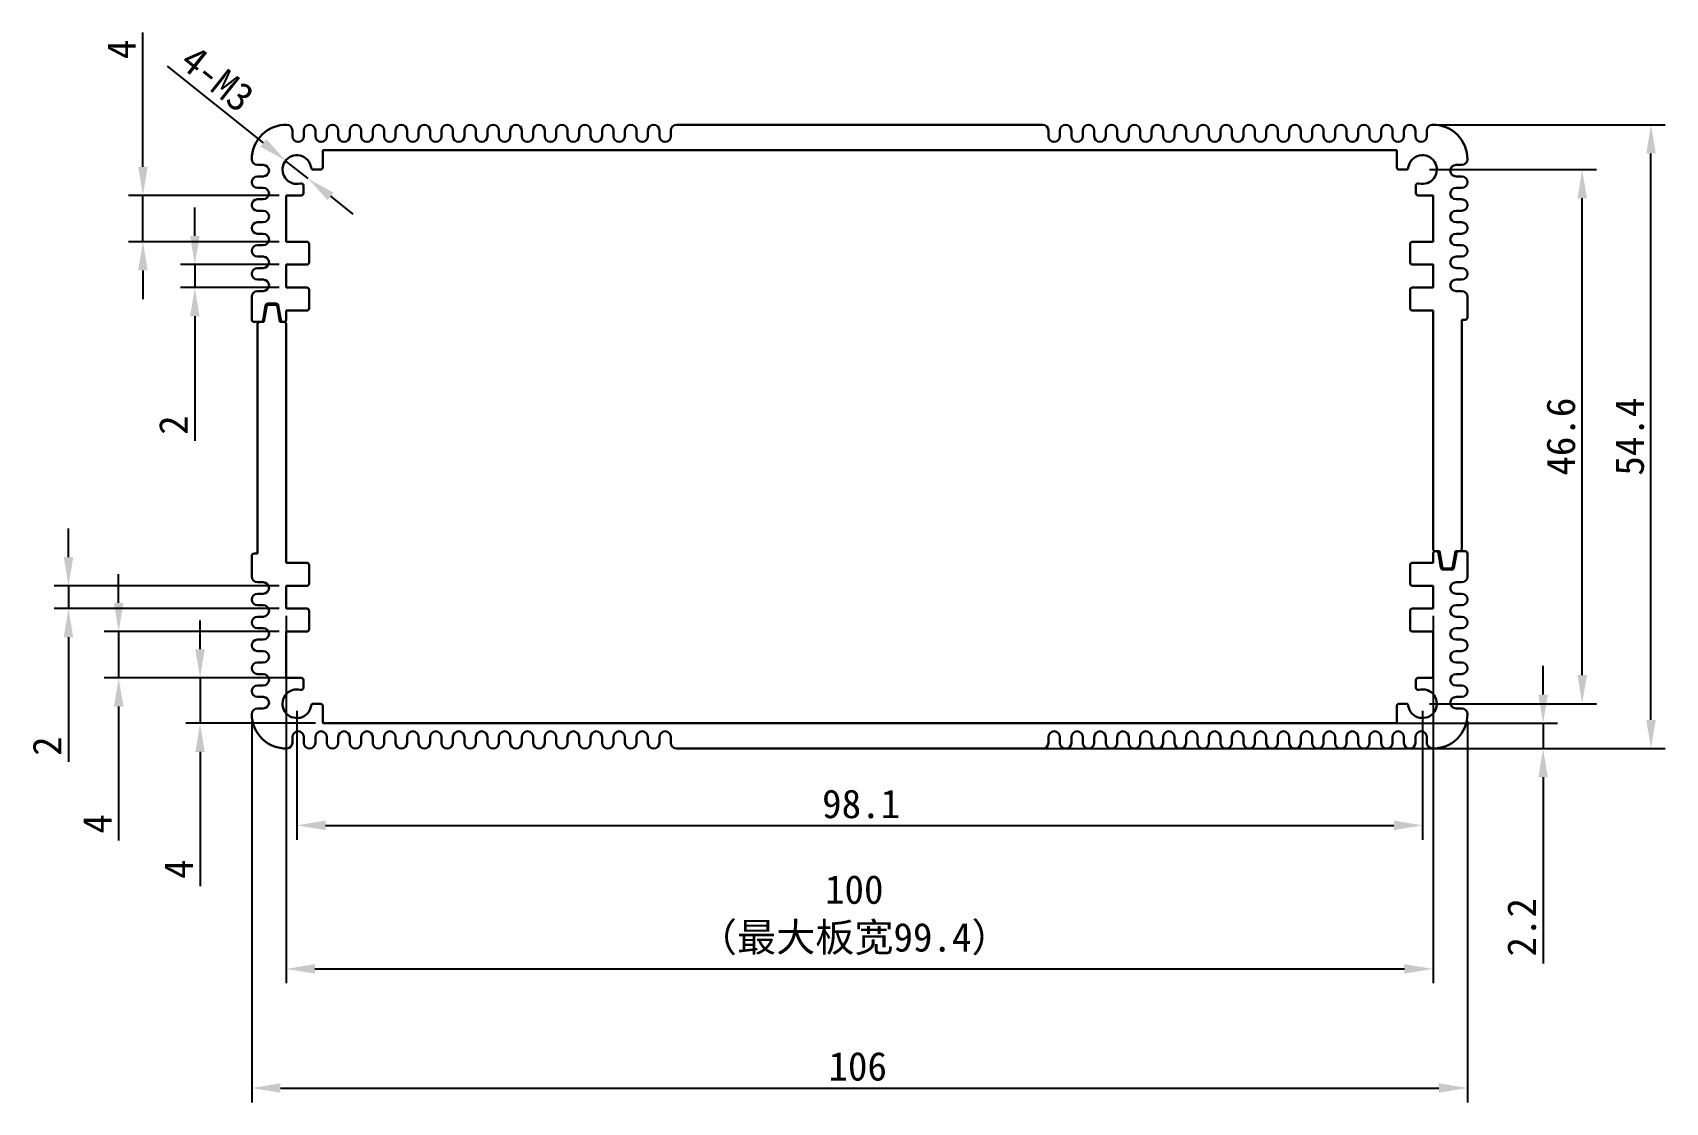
# Model space of a CAD drawing. Header units: millimetres. Extents: x 15 to 157, y 21 to 114.
import ezdxf

# ---------------------------------------------------------------- set-up
doc = ezdxf.new("R2010")
doc.units = ezdxf.units.MM
doc.header["$PDSIZE"] = -1
doc.layers.add('文字层', color=30, linetype='Continuous', lineweight=15)
doc.layers.add('细实线层', color=7, linetype='Continuous')
doc.styles.get("Standard").update_dxf_attribs({"font": 'simhei.ttf'})
doc.dimstyles.new('ISO-25', dxfattribs={"dimtxt": 2.5, "dimasz": 2.5, "dimexe": 1.25, "dimexo": 0.625, "dimtad": 1, "dimdec": 1, "dimdsep": 46, "dimtxsty": 'Standard', "dimcen": 2.5, "dimadec": 0, "dimazin": 0, "dimtfac": 1, "dimtdec": 1, "dimtmove": 0, "dimatfit": 3, "dimfxl": 1, "dimarcsym": 0})

# ---------------------------------------------------------------- blocks, each defined once
blk = doc.blocks.new('_D')
at = {"layer": 'Defpoints', "color": 0, "transparency": 16777216}
for p in [(37.83, 55.78), (135.98, 55.78), (135.98, 45.17)]:
    blk.add_point(p, dxfattribs=at)
at = {"layer": '细实线层', "color": 0, "lineweight": -2, "transparency": 16777216}
for p, q in [((37.83, 55.15), (37.83, 43.92)), ((135.98, 55.15), (135.98, 43.92)), ((40.33, 45.17), (133.48, 45.17))]:
    blk.add_line(p, q, dxfattribs=at)
at = {"layer": '细实线层', "color": 0, "transparency": 16777216}
for points in [[(40.33, 45.59), (40.33, 44.75), (37.83, 45.17)], [(133.48, 45.59), (133.48, 44.75), (135.98, 45.17)]]:
    blk.add_solid(points, dxfattribs=at)
at = {"layer": '细实线层', "color": 0, "transparency": 16777216, "insert": (87.03, 48.3), "char_height": 2.5, "attachment_point": 2}
blk.add_mtext('98.1', dxfattribs=at)
blk = doc.blocks.new('_D_1')
at = {"layer": 'Defpoints', "color": 0, "transparency": 16777216}
for p in [(135.98, 102.36), (149.9, 102.36), (135.98, 55.78)]:
    blk.add_point(p, dxfattribs=at)
at = {"layer": '细实线层', "color": 0, "lineweight": -2, "transparency": 16777216}
for p, q in [((136.6, 102.36), (151.15, 102.36)), ((149.9, 58.28), (149.9, 99.86)), ((136.6, 55.78), (151.15, 55.78))]:
    blk.add_line(p, q, dxfattribs=at)
at = {"layer": '细实线层', "color": 0, "transparency": 16777216}
for points in [[(149.49, 99.86), (150.32, 99.86), (149.9, 102.36)], [(149.49, 58.28), (150.32, 58.28), (149.9, 55.78)]]:
    blk.add_solid(points, dxfattribs=at)
at = {"layer": '细实线层', "color": 0, "transparency": 16777216, "insert": (146.78, 79.07), "char_height": 2.5, "attachment_point": 2, "rotation": 90}
blk.add_mtext('46.6', dxfattribs=at)
blk = doc.blocks.new('_D_2')
at = {"layer": 'Defpoints', "color": 0, "transparency": 16777216}
for p in [(33.9, 54.87), (139.9, 54.87), (139.9, 22.26)]:
    blk.add_point(p, dxfattribs=at)
at = {"layer": '细实线层', "color": 0, "lineweight": -2, "transparency": 16777216}
for p, q in [((33.9, 54.25), (33.9, 21.01)), ((139.9, 54.25), (139.9, 21.01)), ((36.4, 22.26), (137.4, 22.26))]:
    blk.add_line(p, q, dxfattribs=at)
at = {"layer": '细实线层', "color": 0, "transparency": 16777216}
for points in [[(36.4, 22.68), (36.4, 21.85), (33.9, 22.26)], [(137.4, 22.68), (137.4, 21.85), (139.9, 22.26)]]:
    blk.add_solid(points, dxfattribs=at)
at = {"layer": '细实线层', "color": 0, "transparency": 16777216, "insert": (86.73, 25.41), "char_height": 2.5, "attachment_point": 2}
blk.add_mtext('106', dxfattribs=at)
blk = doc.blocks.new('_D_3')
at = {"layer": 'Defpoints', "color": 0, "transparency": 16777216}
for p in [(136.84, 106.27), (155.9, 106.27), (136.84, 51.87)]:
    blk.add_point(p, dxfattribs=at)
at = {"layer": '细实线层', "color": 0, "lineweight": -2, "transparency": 16777216}
for p, q in [((137.46, 106.27), (157.15, 106.27)), ((155.9, 54.37), (155.9, 103.77)), ((137.46, 51.87), (157.15, 51.87))]:
    blk.add_line(p, q, dxfattribs=at)
at = {"layer": '细实线层', "color": 0, "transparency": 16777216}
for points in [[(155.49, 103.77), (156.32, 103.77), (155.9, 106.27)], [(155.49, 54.37), (156.32, 54.37), (155.9, 51.87)]]:
    blk.add_solid(points, dxfattribs=at)
at = {"layer": '细实线层', "color": 0, "transparency": 16777216, "insert": (152.78, 79.07), "char_height": 2.5, "attachment_point": 2, "rotation": 90}
blk.add_mtext('54.4', dxfattribs=at)
blk = doc.blocks.new('_D_4')
at = {"layer": 'Defpoints', "color": 0, "transparency": 16777216}
for p in [(36.85, 103.14), (38.81, 101.58)]:
    blk.add_point(p, dxfattribs=at)
at = {"layer": '细实线层', "color": 0, "lineweight": -2, "transparency": 16777216}
for p, q in [((26.52, 111.38), (34.9, 104.7)), ((38.81, 101.58), (36.85, 103.14)), ((40.76, 100.03), (42.72, 98.47))]:
    blk.add_line(p, q, dxfattribs=at)
at = {"layer": '细实线层', "color": 0, "transparency": 16777216}
for points in [[(35.16, 105.03), (34.64, 104.37), (36.85, 103.14)], [(41.02, 100.35), (40.5, 99.7), (38.81, 101.58)]]:
    blk.add_solid(points, dxfattribs=at)
at = {"layer": '细实线层', "color": 0, "transparency": 16777216, "insert": (30.9, 110.29), "char_height": 2.5, "attachment_point": 5, "rotation": 321.4375}
blk.add_mtext('4-M3', dxfattribs=at)
blk = doc.blocks.new('_D_5')
at = {"layer": 'Defpoints', "color": 0, "transparency": 16777216}
for p in [(36.9, 64.07), (136.9, 64.07), (136.9, 32.65)]:
    blk.add_point(p, dxfattribs=at)
at = {"layer": '文字层', "color": 0, "lineweight": -2, "transparency": 16777216}
for p, q in [((36.9, 63.45), (36.9, 31.4)), ((136.9, 63.45), (136.9, 31.4)), ((39.4, 32.65), (134.4, 32.65))]:
    blk.add_line(p, q, dxfattribs=at)
at = {"layer": '文字层', "color": 0, "transparency": 16777216}
for points in [[(39.4, 33.07), (39.4, 32.24), (36.9, 32.65)], [(134.4, 33.07), (134.4, 32.24), (136.9, 32.65)]]:
    blk.add_solid(points, dxfattribs=at)
at = {"layer": '文字层', "color": 0, "transparency": 16777216, "insert": (86.43, 40.83), "char_height": 2.5, "attachment_point": 2}
blk.add_mtext('100\\P（最大板宽99.4）', dxfattribs=at)
blk = doc.blocks.new('_D_6')
at = {"layer": 'Defpoints', "color": 0, "transparency": 16777216}
for p in [(40.08, 54.07), (70.94, 51.87), (146.49, 51.87)]:
    blk.add_point(p, dxfattribs=at)
at = {"layer": '细实线层', "color": 0, "lineweight": -2, "transparency": 16777216}
for p, q in [((146.49, 56.57), (146.49, 59.07)), ((40.7, 54.07), (147.74, 54.07)), ((146.49, 54.07), (146.49, 51.87)), ((71.57, 51.87), (147.74, 51.87)), ((146.49, 49.37), (146.49, 33.12))]:
    blk.add_line(p, q, dxfattribs=at)
at = {"layer": '细实线层', "color": 0, "transparency": 16777216}
for points in [[(146.08, 56.57), (146.91, 56.57), (146.49, 54.07)], [(146.08, 49.37), (146.91, 49.37), (146.49, 51.87)]]:
    blk.add_solid(points, dxfattribs=at)
at = {"layer": '细实线层', "color": 0, "transparency": 16777216, "insert": (143.37, 36.28), "char_height": 2.5, "attachment_point": 2, "rotation": 90}
blk.add_mtext('2.2', dxfattribs=at)
blk = doc.blocks.new('_D_7')
at = {"layer": 'Defpoints', "color": 0, "transparency": 16777216}
for p in [(17.92, 66.07), (36.9, 66.07), (36.9, 64.07)]:
    blk.add_point(p, dxfattribs=at)
at = {"layer": '细实线层', "color": 0, "lineweight": -2, "transparency": 16777216}
for p, q in [((17.92, 68.57), (17.92, 71.07)), ((36.28, 66.07), (16.67, 66.07)), ((17.92, 66.07), (17.92, 64.07)), ((36.28, 64.07), (16.67, 64.07)), ((17.92, 61.57), (17.92, 50.71))]:
    blk.add_line(p, q, dxfattribs=at)
at = {"layer": '细实线层', "color": 0, "transparency": 16777216}
for points in [[(17.5, 68.57), (18.33, 68.57), (17.92, 66.07)], [(17.5, 61.57), (18.33, 61.57), (17.92, 64.07)]]:
    blk.add_solid(points, dxfattribs=at)
at = {"layer": '细实线层', "color": 0, "transparency": 16777216, "insert": (14.79, 52.08), "char_height": 2.5, "attachment_point": 2, "rotation": 90}
blk.add_mtext('2', dxfattribs=at)
blk = doc.blocks.new('_D_9')
at = {"layer": 'Defpoints', "color": 0, "transparency": 16777216}
for p in [(28.93, 94.07), (36.9, 94.07), (36.9, 92.07)]:
    blk.add_point(p, dxfattribs=at)
at = {"layer": '细实线层', "color": 0, "lineweight": -2, "transparency": 16777216}
for p, q in [((28.93, 96.57), (28.93, 99.07)), ((36.28, 94.07), (27.68, 94.07)), ((28.93, 94.07), (28.93, 92.07)), ((36.28, 92.07), (27.68, 92.07)), ((28.93, 89.57), (28.93, 78.71))]:
    blk.add_line(p, q, dxfattribs=at)
at = {"layer": '细实线层', "color": 0, "transparency": 16777216}
for points in [[(28.52, 96.57), (29.35, 96.57), (28.93, 94.07)], [(28.52, 89.57), (29.35, 89.57), (28.93, 92.07)]]:
    blk.add_solid(points, dxfattribs=at)
at = {"layer": '细实线层', "color": 0, "transparency": 16777216, "insert": (25.81, 80.08), "char_height": 2.5, "attachment_point": 2, "rotation": 90}
blk.add_mtext('2', dxfattribs=at)
blk = doc.blocks.new('_D_10')
at = {"layer": 'Defpoints', "color": 0, "transparency": 16777216}
for p in [(22.29, 62.07), (36.9, 62.07), (36.9, 58.03)]:
    blk.add_point(p, dxfattribs=at)
at = {"layer": '细实线层', "color": 0, "lineweight": -2, "transparency": 16777216}
for p, q in [((22.29, 64.57), (22.29, 67.07)), ((36.28, 62.07), (21.04, 62.07)), ((22.29, 62.07), (22.29, 58.03)), ((36.28, 58.03), (21.04, 58.03)), ((22.29, 55.53), (22.29, 43.84))]:
    blk.add_line(p, q, dxfattribs=at)
at = {"layer": '细实线层', "color": 0, "transparency": 16777216}
for points in [[(21.88, 64.57), (22.71, 64.57), (22.29, 62.07)], [(21.88, 55.53), (22.71, 55.53), (22.29, 58.03)]]:
    blk.add_solid(points, dxfattribs=at)
at = {"layer": '细实线层', "color": 0, "transparency": 16777216, "insert": (19.17, 45.3), "char_height": 2.5, "attachment_point": 2, "rotation": 90}
blk.add_mtext('4', dxfattribs=at)
blk = doc.blocks.new('_D_11')
at = {"layer": 'Defpoints', "color": 0, "transparency": 16777216}
for p in [(38.2, 58.03), (29.39, 54.07), (40.08, 54.07)]:
    blk.add_point(p, dxfattribs=at)
at = {"layer": '细实线层', "color": 0, "lineweight": -2, "transparency": 16777216}
for p, q in [((29.39, 60.53), (29.39, 63.03)), ((37.57, 58.03), (28.14, 58.03)), ((29.39, 58.03), (29.39, 54.07)), ((39.45, 54.07), (28.14, 54.07)), ((29.39, 51.57), (29.39, 39.88))]:
    blk.add_line(p, q, dxfattribs=at)
at = {"layer": '细实线层', "color": 0, "transparency": 16777216}
for points in [[(28.97, 60.53), (29.8, 60.53), (29.39, 58.03)], [(28.97, 51.57), (29.8, 51.57), (29.39, 54.07)]]:
    blk.add_solid(points, dxfattribs=at)
at = {"layer": '细实线层', "color": 0, "transparency": 16777216, "insert": (26.26, 41.35), "char_height": 2.5, "attachment_point": 2, "rotation": 90}
blk.add_mtext('4', dxfattribs=at)
blk = doc.blocks.new('_D_12')
at = {"layer": 'Defpoints', "color": 0, "transparency": 16777216}
for p in [(24.41, 100.11), (36.9, 100.11), (36.9, 96.07)]:
    blk.add_point(p, dxfattribs=at)
at = {"layer": '细实线层', "color": 0, "lineweight": -2, "transparency": 16777216}
for p, q in [((24.41, 102.61), (24.41, 114.31)), ((36.28, 100.11), (23.16, 100.11)), ((24.41, 96.07), (24.41, 100.11)), ((36.28, 96.07), (23.16, 96.07)), ((24.41, 93.57), (24.41, 91.07))]:
    blk.add_line(p, q, dxfattribs=at)
at = {"layer": '细实线层', "color": 0, "transparency": 16777216}
for points in [[(23.99, 102.61), (24.82, 102.61), (24.41, 100.11)], [(23.99, 93.57), (24.82, 93.57), (24.41, 96.07)]]:
    blk.add_solid(points, dxfattribs=at)
at = {"layer": '细实线层', "color": 0, "transparency": 16777216, "insert": (21.28, 112.84), "char_height": 2.5, "attachment_point": 2, "rotation": 90}
blk.add_mtext('4', dxfattribs=at)

msp = doc.modelspace()

# ---------------------------------------------------------------- linework, layer by layer
at = {"color": 7, "linetype": 'Continuous', "lineweight": 30}
for p, q in [((37.44, 105.27), (37.44, 105.77)), ((38.44, 105.77), (38.44, 105.27)), ((39.44, 105.27), (39.44, 105.77)), ((40.44, 105.77), (40.44, 105.27)), ((41.44, 105.27), (41.44, 105.77)), ((42.44, 105.77), (42.44, 105.27)), ((43.44, 105.27), (43.44, 105.77)), ((44.44, 105.77), (44.44, 105.27)), ((45.44, 105.27), (45.44, 105.77)), ((46.44, 105.77), (46.44, 105.27)), ((47.44, 105.27), (47.44, 105.77)), ((48.44, 105.77), (48.44, 105.27)), ((49.44, 105.27), (49.44, 105.77)), ((50.44, 105.77), (50.44, 105.27)), ((51.44, 105.27), (51.44, 105.77)), ((52.44, 105.77), (52.44, 105.27)), ((53.44, 105.27), (53.44, 105.77)), ((54.44, 105.77), (54.44, 105.27)), ((55.44, 105.27), (55.44, 105.77)), ((56.44, 105.77), (56.44, 105.27)), ((57.44, 105.27), (57.44, 105.77)), ((58.44, 105.77), (58.44, 105.27)), ((59.44, 105.27), (59.44, 105.77)), ((60.44, 105.77), (60.44, 105.27)), ((61.44, 105.27), (61.44, 105.77)), ((62.44, 105.77), (62.44, 105.27)), ((63.44, 105.27), (63.44, 105.77)), ((64.44, 105.77), (64.44, 105.27)), ((65.44, 105.27), (65.44, 105.77)), ((66.44, 105.77), (66.44, 105.27)), ((67.44, 105.27), (67.44, 105.77)), ((68.44, 105.77), (68.44, 105.27)), ((69.44, 105.27), (69.44, 105.77)), ((70.44, 105.77), (70.44, 105.27)), ((102.86, 106.27), (70.94, 106.27)), ((103.36, 105.27), (103.36, 105.77)), ((104.36, 105.77), (104.36, 105.27)), ((105.36, 105.27), (105.36, 105.77)), ((106.36, 105.77), (106.36, 105.27)), ((107.36, 105.27), (107.36, 105.77)), ((108.36, 105.77), (108.36, 105.27)), ((109.36, 105.27), (109.36, 105.77)), ((110.36, 105.77), (110.36, 105.27)), ((111.36, 105.27), (111.36, 105.77)), ((112.36, 105.77), (112.36, 105.27)), ((113.36, 105.27), (113.36, 105.77)), ((114.36, 105.77), (114.36, 105.27)), ((115.36, 105.27), (115.36, 105.77)), ((116.36, 105.77), (116.36, 105.27)), ((117.36, 105.27), (117.36, 105.77)), ((118.36, 105.77), (118.36, 105.27)), ((119.36, 105.27), (119.36, 105.77)), ((120.36, 105.77), (120.36, 105.27)), ((121.36, 105.27), (121.36, 105.77)), ((122.36, 105.77), (122.36, 105.27)), ((123.36, 105.27), (123.36, 105.77)), ((124.36, 105.77), (124.36, 105.27)), ((125.36, 105.27), (125.36, 105.77)), ((126.36, 105.77), (126.36, 105.27)), ((127.36, 105.27), (127.36, 105.77)), ((128.36, 105.77), (128.36, 105.27)), ((129.36, 105.27), (129.36, 105.77)), ((130.36, 105.77), (130.36, 105.27)), ((131.36, 105.27), (131.36, 105.77)), ((132.36, 105.77), (132.36, 105.27)), ((133.36, 105.27), (133.36, 105.77)), ((134.36, 105.77), (134.36, 105.27)), ((135.36, 105.27), (135.36, 105.77)), ((136.36, 105.77), (136.36, 105.27)), ((40.08, 104.07), (133.73, 104.07)), ((40.08, 102.56), (40.08, 104.07)), ((133.73, 104.07), (133.73, 102.56)), ((34.4, 102.77), (34.9, 102.77)), ((138.9, 102.77), (139.4, 102.77)), ((34.9, 101.77), (34.4, 101.77)), ((39.27, 102.36), (39.88, 102.36)), ((133.93, 102.36), (134.54, 102.36)), ((139.4, 101.77), (138.9, 101.77)), ((34.4, 100.77), (34.9, 100.77)), ((34.9, 99.77), (34.4, 99.77)), ((36.9, 96.07), (36.9, 100.11)), ((36.9, 100.11), (38.2, 100.11)), ((38.4, 100.31), (38.4, 100.96)), ((135.41, 100.96), (135.41, 100.31)), ((135.61, 100.11), (136.9, 100.11)), ((136.9, 100.11), (136.9, 96.07)), ((138.9, 100.77), (139.4, 100.77)), ((139.4, 99.77), (138.9, 99.77)), ((34.4, 98.77), (34.9, 98.77)), ((138.9, 98.77), (139.4, 98.77)), ((34.9, 97.77), (34.4, 97.77)), ((139.4, 97.77), (138.9, 97.77)), ((34.4, 96.77), (34.9, 96.77)), ((34.9, 95.77), (34.4, 95.77)), ((38.7, 96.07), (36.9, 96.07)), ((38.9, 94.27), (38.9, 95.87)), ((134.9, 95.87), (134.9, 94.27)), ((136.9, 96.07), (135.1, 96.07)), ((138.9, 96.77), (139.4, 96.77)), ((139.4, 95.77), (138.9, 95.77)), ((34.4, 94.77), (34.9, 94.77)), ((36.9, 94.07), (38.7, 94.07)), ((36.9, 92.07), (36.9, 94.07)), ((135.1, 94.07), (136.9, 94.07)), ((136.9, 94.07), (136.9, 92.07)), ((138.9, 94.77), (139.4, 94.77)), ((34.9, 93.77), (34.4, 93.77)), ((34.4, 92.77), (34.9, 92.77)), ((139.4, 93.77), (138.9, 93.77)), ((138.9, 92.77), (139.4, 92.77)), ((33.9, 91.27), (33.9, 89.27)), ((34.9, 91.77), (34.4, 91.77)), ((38.7, 92.07), (36.9, 92.07)), ((38.9, 90.27), (38.9, 91.87)), ((134.9, 91.87), (134.9, 90.27)), ((136.9, 92.07), (135.1, 92.07)), ((139.4, 91.77), (138.9, 91.77)), ((139.9, 89.47), (139.9, 91.27)), ((34.88, 89.24), (35.09, 90.5)), ((35.18, 90.4), (34.95, 89.07)), ((35.29, 90.67), (36.02, 90.67)), ((35.93, 90.57), (35.37, 90.57)), ((36.35, 89.07), (36.13, 90.4)), ((36.21, 90.5), (36.43, 89.24)), ((36.9, 90.07), (38.7, 90.07)), ((36.9, 89.27), (36.9, 90.07)), ((135.1, 90.07), (136.9, 90.07)), ((136.9, 90.07), (136.9, 69.27)), ((34.1, 89.07), (34.68, 89.07)), ((34.4, 88.87), (34.4, 68.87)), ((34.95, 89.07), (34.68, 89.07)), ((36.62, 89.07), (36.35, 89.07)), ((36.62, 89.07), (36.7, 89.07)), ((36.9, 68.07), (36.9, 88.87)), ((139.4, 69.27), (139.4, 89.27)), ((139.4, 89.27), (139.7, 89.27)), ((33.9, 68.67), (33.9, 66.87)), ((34.4, 68.87), (34.1, 68.87)), ((136.9, 68.87), (136.9, 68.07)), ((137.1, 69.07), (137.45, 69.07)), ((137.59, 67.64), (137.38, 68.9)), ((137.45, 69.07), (137.68, 67.74)), ((138.63, 67.74), (138.85, 69.07)), ((138.93, 68.9), (138.71, 67.64)), ((138.85, 69.07), (139.2, 69.07)), ((139.7, 69.07), (139.2, 69.07)), ((139.9, 66.87), (139.9, 68.87)), ((38.7, 68.07), (36.9, 68.07)), ((38.9, 66.27), (38.9, 67.87)), ((134.9, 67.87), (134.9, 66.27)), ((136.9, 68.07), (135.1, 68.07)), ((138.52, 67.47), (137.79, 67.47)), ((137.87, 67.57), (138.43, 67.57)), ((34.4, 66.37), (34.9, 66.37)), ((36.9, 66.07), (38.7, 66.07)), ((36.9, 64.07), (36.9, 66.07)), ((135.1, 66.07), (136.9, 66.07)), ((136.9, 66.07), (136.9, 64.07)), ((138.9, 66.37), (139.4, 66.37)), ((34.9, 65.37), (34.4, 65.37)), ((34.4, 64.37), (34.9, 64.37)), ((38.7, 64.07), (36.9, 64.07)), ((136.9, 64.07), (135.1, 64.07)), ((139.4, 65.37), (138.9, 65.37)), ((138.9, 64.37), (139.4, 64.37)), ((34.9, 63.37), (34.4, 63.37)), ((38.9, 62.27), (38.9, 63.87)), ((134.9, 63.87), (134.9, 62.27)), ((139.4, 63.37), (138.9, 63.37)), ((34.4, 62.37), (34.9, 62.37)), ((34.9, 61.37), (34.4, 61.37)), ((36.9, 62.07), (38.7, 62.07)), ((36.9, 58.03), (36.9, 62.07)), ((135.1, 62.07), (136.9, 62.07)), ((136.9, 62.07), (136.9, 58.03)), ((138.9, 62.37), (139.4, 62.37)), ((139.4, 61.37), (138.9, 61.37)), ((34.4, 60.37), (34.9, 60.37)), ((138.9, 60.37), (139.4, 60.37)), ((34.9, 59.37), (34.4, 59.37)), ((34.4, 58.37), (34.9, 58.37)), ((139.4, 59.37), (138.9, 59.37)), ((138.9, 58.37), (139.4, 58.37)), ((34.9, 57.37), (34.4, 57.37)), ((38.2, 58.03), (36.9, 58.03)), ((38.4, 57.18), (38.4, 57.83)), ((135.4, 57.83), (135.4, 57.18)), ((136.9, 58.03), (135.6, 58.03)), ((139.4, 57.37), (138.9, 57.37)), ((34.4, 56.37), (34.9, 56.37)), ((39.88, 55.78), (39.27, 55.78)), ((40.08, 54.07), (40.08, 55.58)), ((133.73, 55.58), (133.73, 54.07)), ((134.54, 55.78), (133.93, 55.78)), ((138.9, 56.37), (139.4, 56.37)), ((34.9, 55.37), (34.4, 55.37)), ((139.4, 55.37), (138.9, 55.37)), ((37.44, 52.37), (37.44, 52.87)), ((38.44, 52.87), (38.44, 52.37)), ((39.44, 52.37), (39.44, 52.87)), ((133.73, 54.07), (40.08, 54.07)), ((40.44, 52.87), (40.44, 52.37)), ((41.44, 52.37), (41.44, 52.87)), ((42.44, 52.87), (42.44, 52.37)), ((43.44, 52.37), (43.44, 52.87)), ((44.44, 52.87), (44.44, 52.37)), ((45.44, 52.37), (45.44, 52.87)), ((46.44, 52.87), (46.44, 52.37)), ((47.44, 52.37), (47.44, 52.87)), ((48.44, 52.87), (48.44, 52.37)), ((49.44, 52.37), (49.44, 52.87)), ((50.44, 52.87), (50.44, 52.37)), ((51.44, 52.37), (51.44, 52.87)), ((52.44, 52.87), (52.44, 52.37)), ((53.44, 52.37), (53.44, 52.87)), ((54.44, 52.87), (54.44, 52.37)), ((55.44, 52.37), (55.44, 52.87)), ((56.44, 52.87), (56.44, 52.37)), ((57.44, 52.37), (57.44, 52.87)), ((58.44, 52.87), (58.44, 52.37)), ((59.44, 52.37), (59.44, 52.87)), ((60.44, 52.87), (60.44, 52.37)), ((61.44, 52.37), (61.44, 52.87)), ((62.44, 52.87), (62.44, 52.37)), ((63.44, 52.37), (63.44, 52.87)), ((64.44, 52.87), (64.44, 52.37)), ((65.44, 52.37), (65.44, 52.87)), ((66.44, 52.87), (66.44, 52.37)), ((67.44, 52.37), (67.44, 52.87)), ((68.44, 52.87), (68.44, 52.37)), ((69.44, 52.37), (69.44, 52.87)), ((70.44, 52.87), (70.44, 52.37)), ((103.36, 52.37), (103.36, 52.87)), ((104.36, 52.87), (104.36, 52.37)), ((105.36, 52.37), (105.36, 52.87)), ((106.36, 52.87), (106.36, 52.37)), ((107.36, 52.37), (107.36, 52.87)), ((108.36, 52.87), (108.36, 52.37)), ((109.36, 52.37), (109.36, 52.87)), ((110.36, 52.87), (110.36, 52.37)), ((111.36, 52.37), (111.36, 52.87)), ((112.36, 52.87), (112.36, 52.37)), ((113.36, 52.37), (113.36, 52.87)), ((114.36, 52.87), (114.36, 52.37)), ((115.36, 52.37), (115.36, 52.87)), ((116.36, 52.87), (116.36, 52.37)), ((117.36, 52.37), (117.36, 52.87)), ((118.36, 52.87), (118.36, 52.37)), ((119.36, 52.37), (119.36, 52.87)), ((120.36, 52.87), (120.36, 52.37)), ((121.36, 52.37), (121.36, 52.87)), ((122.36, 52.87), (122.36, 52.37)), ((123.36, 52.37), (123.36, 52.87)), ((124.36, 52.87), (124.36, 52.37)), ((125.36, 52.37), (125.36, 52.87)), ((126.36, 52.87), (126.36, 52.37)), ((127.36, 52.37), (127.36, 52.87)), ((128.36, 52.87), (128.36, 52.37)), ((129.36, 52.37), (129.36, 52.87)), ((130.36, 52.87), (130.36, 52.37)), ((131.36, 52.37), (131.36, 52.87)), ((132.36, 52.87), (132.36, 52.37)), ((133.36, 52.37), (133.36, 52.87)), ((134.36, 52.87), (134.36, 52.37)), ((135.36, 52.37), (135.36, 52.87)), ((136.36, 52.87), (136.36, 52.37)), ((70.94, 51.87), (102.86, 51.87))]:
    msp.add_line(p, q, dxfattribs=at)
for centre, radius, start, end in [((36.9, 103.27), 3, 88.7581, 180), ((36.94, 105.77), 0.5, 0, 86.9576), ((38.94, 105.77), 0.5, 0, 180), ((40.94, 105.77), 0.5, 0, 180), ((42.94, 105.77), 0.5, 0, 180), ((44.94, 105.77), 0.5, 0, 180), ((46.94, 105.77), 0.5, 0, 180), ((48.94, 105.77), 0.5, 0, 180), ((50.94, 105.77), 0.5, 0, 180), ((52.94, 105.77), 0.5, 0, 180), ((54.94, 105.77), 0.5, 0, 180), ((56.94, 105.77), 0.5, 0, 180), ((58.94, 105.77), 0.5, 0, 180), ((60.94, 105.77), 0.5, 0, 180), ((62.94, 105.77), 0.5, 0, 180), ((64.94, 105.77), 0.5, 0, 180), ((66.94, 105.77), 0.5, 0, 180), ((68.94, 105.77), 0.5, 0, 180), ((70.94, 105.77), 0.5, 90, 180), ((102.86, 105.77), 0.5, 0, 90), ((104.86, 105.77), 0.5, 0, 180), ((106.86, 105.77), 0.5, 0, 180), ((108.86, 105.77), 0.5, 0, 180), ((110.86, 105.77), 0.5, 0, 180), ((112.86, 105.77), 0.5, 0, 180), ((114.86, 105.77), 0.5, 0, 180), ((116.86, 105.77), 0.5, 0, 180), ((118.86, 105.77), 0.5, 0, 180), ((120.86, 105.77), 0.5, 0, 180), ((122.86, 105.77), 0.5, 0, 180), ((124.86, 105.77), 0.5, 0, 180), ((126.86, 105.77), 0.5, 0, 180), ((128.86, 105.77), 0.5, 0, 180), ((130.86, 105.77), 0.5, 0, 180), ((132.86, 105.77), 0.5, 0, 180), ((134.86, 105.77), 0.5, 0, 180), ((136.86, 105.77), 0.5, 93.0424, 180), ((136.9, 103.27), 3, 0, 91.2419), ((37.94, 105.27), 0.5, 180, 0), ((39.94, 105.27), 0.5, 180, 0), ((41.94, 105.27), 0.5, 180, 0), ((43.94, 105.27), 0.5, 180, 0), ((45.94, 105.27), 0.5, 180, 0), ((47.94, 105.27), 0.5, 180, 0), ((49.94, 105.27), 0.5, 180, 0), ((51.94, 105.27), 0.5, 180, 0), ((53.94, 105.27), 0.5, 180, 0), ((55.94, 105.27), 0.5, 180, 0), ((57.94, 105.27), 0.5, 180, 0), ((59.94, 105.27), 0.5, 180, 0), ((61.94, 105.27), 0.5, 180, 0), ((63.94, 105.27), 0.5, 180, 0), ((65.94, 105.27), 0.5, 180, 0), ((67.94, 105.27), 0.5, 180, 0), ((69.94, 105.27), 0.5, 180, 0), ((103.86, 105.27), 0.5, 180, 0), ((105.86, 105.27), 0.5, 180, 0), ((107.86, 105.27), 0.5, 180, 0), ((109.86, 105.27), 0.5, 180, 0), ((111.86, 105.27), 0.5, 180, 0), ((113.86, 105.27), 0.5, 180, 0), ((115.86, 105.27), 0.5, 180, 0), ((117.86, 105.27), 0.5, 180, 0), ((119.86, 105.27), 0.5, 180, 0), ((121.86, 105.27), 0.5, 180, 0), ((123.86, 105.27), 0.5, 180, 0), ((125.86, 105.27), 0.5, 180, 0), ((127.86, 105.27), 0.5, 180, 0), ((129.86, 105.27), 0.5, 180, 0), ((131.86, 105.27), 0.5, 180, 0), ((133.86, 105.27), 0.5, 180, 0), ((135.86, 105.27), 0.5, 180, 0), ((34.4, 103.27), 0.5, 180, 270), ((34.9, 102.27), 0.5, 270, 90), ((37.83, 102.36), 1.25, 7.9281, 284.9066), ((39.27, 102.56), 0.2, 187.9281, 270), ((39.88, 102.56), 0.2, 270, 0), ((133.93, 102.56), 0.2, 180, 270), ((134.54, 102.56), 0.2, 270, 352.0719), ((135.98, 102.36), 1.25, 255.2162, 172.0719), ((138.9, 102.27), 0.5, 90, 270), ((139.4, 103.27), 0.5, 270, 0), ((34.4, 101.27), 0.5, 90, 270), ((38.2, 100.96), 0.2, 0, 104.9066), ((135.61, 100.96), 0.2, 75.2162, 180), ((139.4, 101.27), 0.5, 270, 90), ((34.4, 99.27), 0.5, 90, 270), ((34.9, 100.27), 0.5, 270, 90), ((38.2, 100.31), 0.2, 270, 0), ((135.61, 100.31), 0.2, 180, 270), ((138.9, 100.27), 0.5, 90, 270), ((139.4, 99.27), 0.5, 270, 90), ((34.9, 98.27), 0.5, 270, 90), ((138.9, 98.27), 0.5, 90, 270), ((34.4, 97.27), 0.5, 90, 270), ((139.4, 97.27), 0.5, 270, 90), ((34.4, 95.27), 0.5, 90, 270), ((34.9, 96.27), 0.5, 270, 90), ((38.7, 95.87), 0.2, 0, 90), ((135.1, 95.87), 0.2, 90, 180), ((138.9, 96.27), 0.5, 90, 270), ((139.4, 95.27), 0.5, 270, 90), ((34.9, 94.27), 0.5, 270, 90), ((38.7, 94.27), 0.2, 270, 0), ((135.1, 94.27), 0.2, 180, 270), ((138.9, 94.27), 0.5, 90, 270), ((34.4, 93.27), 0.5, 90, 270), ((34.9, 92.27), 0.5, 270, 90), ((138.9, 92.27), 0.5, 90, 270), ((139.4, 93.27), 0.5, 270, 90), ((34.4, 91.27), 0.5, 90, 180), ((38.7, 91.87), 0.2, 0, 90), ((135.1, 91.87), 0.2, 90, 180), ((139.4, 91.27), 0.5, 0, 90), ((35.29, 90.47), 0.2, 90, 170.5377), ((35.37, 90.37), 0.2, 90, 170.5377), ((35.93, 90.37), 0.2, 9.4623, 90), ((36.02, 90.47), 0.2, 9.4623, 90), ((38.7, 90.27), 0.2, 270, 0), ((135.1, 90.27), 0.2, 180, 270), ((34.1, 89.27), 0.2, 180, 270), ((34.6, 88.87), 0.2, 90, 180), ((34.68, 89.27), 0.2, 270, 350.5377), ((36.62, 89.27), 0.2, 189.4623, 270), ((36.7, 89.27), 0.2, 270, 0), ((36.7, 88.87), 0.2, 0, 90), ((139.7, 89.47), 0.2, 270, 0), ((34.1, 68.67), 0.2, 90, 180), ((137.1, 69.27), 0.2, 180, 270), ((137.1, 68.87), 0.2, 90, 180), ((137.18, 68.87), 0.2, 9.4623, 90), ((139.12, 68.87), 0.2, 90, 170.5377), ((139.2, 69.27), 0.2, 270, 0), ((139.7, 68.87), 0.2, 0, 90), ((38.7, 67.87), 0.2, 0, 90), ((135.1, 67.87), 0.2, 90, 180), ((137.79, 67.67), 0.2, 189.4623, 270), ((137.87, 67.77), 0.2, 189.4623, 270), ((138.43, 67.77), 0.2, 270, 350.5377), ((138.52, 67.67), 0.2, 270, 350.5377), ((34.4, 66.87), 0.5, 180, 270), ((34.9, 65.87), 0.5, 270, 90), ((38.7, 66.27), 0.2, 270, 0), ((135.1, 66.27), 0.2, 180, 270), ((138.9, 65.87), 0.5, 90, 270), ((139.4, 66.87), 0.5, 270, 0), ((34.4, 64.87), 0.5, 90, 270), ((34.9, 63.87), 0.5, 270, 90), ((38.7, 63.87), 0.2, 0, 90), ((135.1, 63.87), 0.2, 90, 180), ((138.9, 63.87), 0.5, 90, 270), ((139.4, 64.87), 0.5, 270, 90), ((34.4, 62.87), 0.5, 90, 270), ((139.4, 62.87), 0.5, 270, 90), ((34.4, 60.87), 0.5, 90, 270), ((34.9, 61.87), 0.5, 270, 90), ((38.7, 62.27), 0.2, 270, 0), ((135.1, 62.27), 0.2, 180, 270), ((138.9, 61.87), 0.5, 90, 270), ((139.4, 60.87), 0.5, 270, 90), ((34.9, 59.87), 0.5, 270, 90), ((138.9, 59.87), 0.5, 90, 270), ((34.4, 58.87), 0.5, 90, 270), ((34.9, 57.87), 0.5, 270, 90), ((138.9, 57.87), 0.5, 90, 270), ((139.4, 58.87), 0.5, 270, 90), ((34.4, 56.87), 0.5, 90, 270), ((37.83, 55.78), 1.25, 75.2162, 352.0719), ((38.2, 57.18), 0.2, 255.2162, 0), ((38.2, 57.83), 0.2, 0, 90), ((135.98, 55.78), 1.25, 187.9281, 104.9066), ((135.6, 57.83), 0.2, 90, 180), ((135.6, 57.18), 0.2, 180, 284.9066), ((139.4, 56.87), 0.5, 270, 90), ((34.9, 55.87), 0.5, 270, 90), ((39.27, 55.58), 0.2, 90, 172.0719), ((39.88, 55.58), 0.2, 0, 90), ((133.93, 55.58), 0.2, 90, 180), ((134.54, 55.58), 0.2, 7.9281, 90), ((138.9, 55.87), 0.5, 90, 270), ((34.4, 54.87), 0.5, 90, 180), ((36.9, 54.87), 3, 180, 271.2419), ((136.9, 54.87), 3, 268.7581, 0), ((139.4, 54.87), 0.5, 0, 90), ((37.94, 52.87), 0.5, 0, 180), ((39.94, 52.87), 0.5, 0, 180), ((41.94, 52.87), 0.5, 0, 180), ((43.94, 52.87), 0.5, 0, 180), ((45.94, 52.87), 0.5, 0, 180), ((47.94, 52.87), 0.5, 0, 180), ((49.94, 52.87), 0.5, 0, 180), ((51.94, 52.87), 0.5, 0, 180), ((53.94, 52.87), 0.5, 0, 180), ((55.94, 52.87), 0.5, 0, 180), ((57.94, 52.87), 0.5, 0, 180), ((59.94, 52.87), 0.5, 0, 180), ((61.94, 52.87), 0.5, 0, 180), ((63.94, 52.87), 0.5, 0, 180), ((65.94, 52.87), 0.5, 0, 180), ((67.94, 52.87), 0.5, 0, 180), ((69.94, 52.87), 0.5, 0, 180), ((103.86, 52.87), 0.5, 0, 180), ((105.86, 52.87), 0.5, 0, 180), ((107.86, 52.87), 0.5, 0, 180), ((109.86, 52.87), 0.5, 0, 180), ((111.86, 52.87), 0.5, 0, 180), ((113.86, 52.87), 0.5, 0, 180), ((115.86, 52.87), 0.5, 0, 180), ((117.86, 52.87), 0.5, 0, 180), ((119.86, 52.87), 0.5, 0, 180), ((121.86, 52.87), 0.5, 0, 180), ((123.86, 52.87), 0.5, 0, 180), ((125.86, 52.87), 0.5, 0, 180), ((127.86, 52.87), 0.5, 0, 180), ((129.86, 52.87), 0.5, 0, 180), ((131.86, 52.87), 0.5, 0, 180), ((133.86, 52.87), 0.5, 0, 180), ((135.86, 52.87), 0.5, 0, 180), ((36.94, 52.37), 0.5, 273.0424, 0), ((38.94, 52.37), 0.5, 180, 0), ((40.94, 52.37), 0.5, 180, 0), ((42.94, 52.37), 0.5, 180, 0), ((44.94, 52.37), 0.5, 180, 0), ((46.94, 52.37), 0.5, 180, 0), ((48.94, 52.37), 0.5, 180, 0), ((50.94, 52.37), 0.5, 180, 0), ((52.94, 52.37), 0.5, 180, 0), ((54.94, 52.37), 0.5, 180, 0), ((56.94, 52.37), 0.5, 180, 0), ((58.94, 52.37), 0.5, 180, 0), ((60.94, 52.37), 0.5, 180, 0), ((62.94, 52.37), 0.5, 180, 0), ((64.94, 52.37), 0.5, 180, 0), ((66.94, 52.37), 0.5, 180, 0), ((68.94, 52.37), 0.5, 180, 0), ((70.94, 52.37), 0.5, 180, 270), ((102.86, 52.37), 0.5, 270, 0), ((104.86, 52.37), 0.5, 180, 0), ((106.86, 52.37), 0.5, 180, 0), ((108.86, 52.37), 0.5, 180, 0), ((110.86, 52.37), 0.5, 180, 0), ((112.86, 52.37), 0.5, 180, 0), ((114.86, 52.37), 0.5, 180, 0), ((116.86, 52.37), 0.5, 180, 0), ((118.86, 52.37), 0.5, 180, 0), ((120.86, 52.37), 0.5, 180, 0), ((122.86, 52.37), 0.5, 180, 0), ((124.86, 52.37), 0.5, 180, 0), ((126.86, 52.37), 0.5, 180, 0), ((128.86, 52.37), 0.5, 180, 0), ((130.86, 52.37), 0.5, 180, 0), ((132.86, 52.37), 0.5, 180, 0), ((134.86, 52.37), 0.5, 180, 0), ((136.86, 52.37), 0.5, 180, 266.9576)]:
    msp.add_arc(centre, radius, start, end, dxfattribs=at)

# ---------------------------------------------------------------- dimensions: what is measured, and where the dimension line sits
at = {"layer": '文字层'}
dim = msp.add_linear_dim(base=(136.9, 32.65), p1=(36.9, 64.07), p2=(136.9, 64.07), text='<>\\P（最大板宽99.4）', dimstyle='ISO-25', dxfattribs=at)
dim.commit()
dim.dimension.update_dxf_attribs({"geometry": '_D_5', "text_midpoint": (86.43, 32.65), "dimtype": 160})
at = {"layer": '细实线层'}
for base, p1, p2, angle, picture, middle in [((24.41, 100.11), (36.9, 96.07), (36.9, 100.11), 90, '_D_12', (24.41, 112.84)), ((155.9, 106.27), (136.84, 51.87), (136.84, 106.27), 90, '_D_3', (155.9, 79.07)), ((149.9, 102.36), (135.98, 55.78), (135.98, 102.36), 90, '_D_1', (149.9, 79.07)), ((28.93, 94.07), (36.9, 92.07), (36.9, 94.07), 90, '_D_9', (28.93, 80.08)), ((17.92, 66.07), (36.9, 64.07), (36.9, 66.07), 90, '_D_7', (17.92, 52.08)), ((22.29, 62.07), (36.9, 58.03), (36.9, 62.07), 90, '_D_10', (22.29, 45.3)), ((29.39, 54.07), (38.2, 58.03), (40.08, 54.07), 90, '_D_11', (29.39, 41.35)), ((146.49, 51.87), (40.08, 54.07), (70.94, 51.87), 90, '_D_6', (146.49, 36.28)), ((135.9759, 45.1706), (37.8299, 55.779), (135.9759, 55.779), 0, '_D', (87.0342, 45.1706))]:
    dim = msp.add_linear_dim(base=base, p1=p1, p2=p2, angle=angle, dimstyle='ISO-25', dxfattribs=at)
    dim.commit()
    dim.dimension.update_dxf_attribs({"geometry": picture, "text_midpoint": middle, "dimtype": 160})
dim = msp.add_diameter_dim_2p(p1=(38.81, 101.58), p2=(36.85, 103.14), text='4-M3', dimstyle='ISO-25', dxfattribs=at)
dim.commit()
dim.dimension.update_dxf_attribs({"geometry": '_D_4', "text_midpoint": (30.9, 110.29)})
dim = msp.add_linear_dim(base=(139.9, 22.26), p1=(33.9, 54.87), p2=(139.9, 54.87), dimstyle='ISO-25', dxfattribs=at)
dim.commit()
dim.dimension.update_dxf_attribs({"geometry": '_D_2', "text_midpoint": (86.73, 22.26), "dimtype": 160})

doc.saveas('drawing.dxf')
